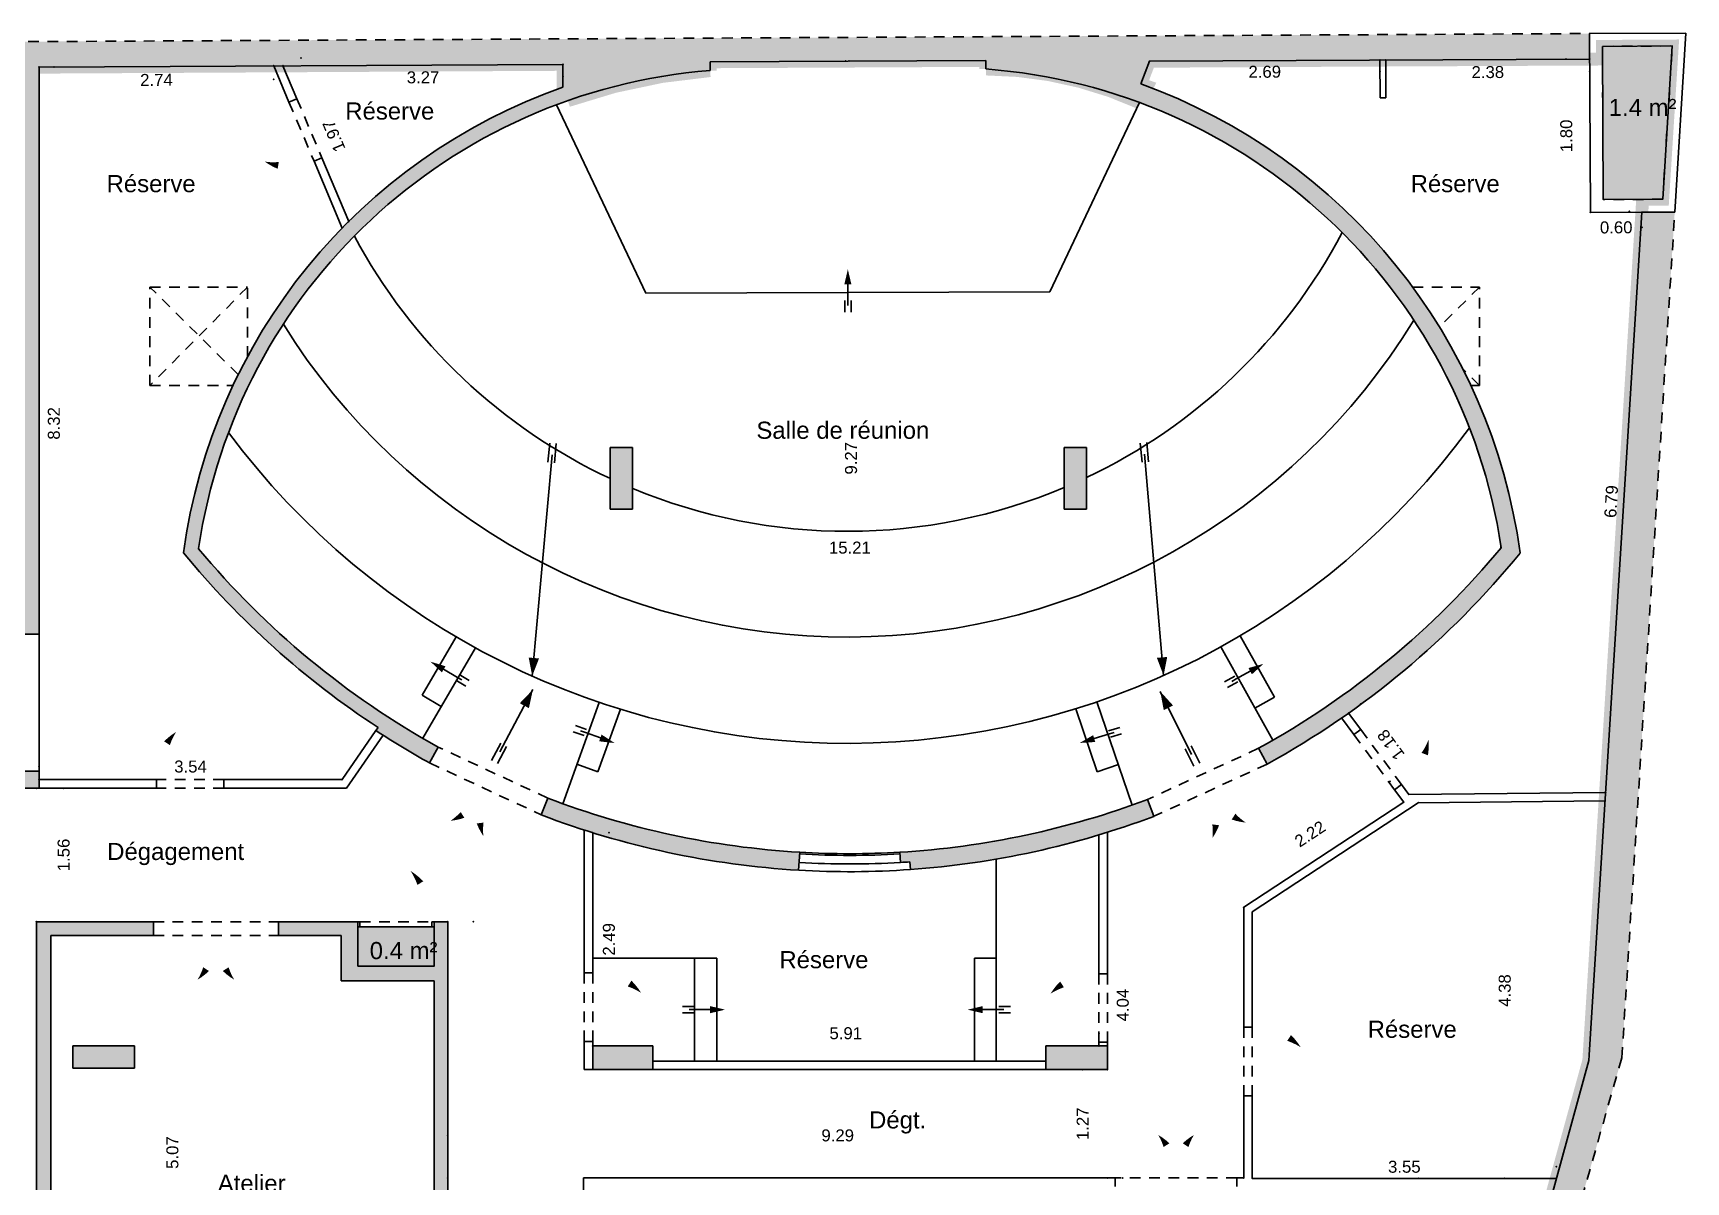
# Model space of a CAD drawing. Header units: metres. Extents: x 46.9 to 94.2, y 5.9 to 84.
# Drawn here: x 74.88 to 94.18, y 25.73 to 39.14 of the extents above; entities that cross this region are included whole.
import ezdxf
from ezdxf.enums import TextEntityAlignment as Align

# ---------------------------------------------------------------- set-up
doc = ezdxf.new("R2010")
doc.units = ezdxf.units.M
doc.header["$PDSIZE"] = 0.02
for name, pattern in [('AXES', [2, 1.25, -0.25, 0.25, -0.25]), ('CACHE2', [0.1875, 0.125, -0.0625]), ('CONTINU', [0])]:
    doc.linetypes.add(name, pattern=pattern)
for name, color, linetype in [('GEX_BAT_cloison', 2, 'Continuous'), ('GEX_BAT_escalier_rampe', 6, 'Continuous'), ('GEX_BAT_fenetre', 4, 'CONTINU'), ('GEX_BAT_fenetre_de_toit', 3, 'Continuous'), ('GEX_BAT_gaine_tremie', 13, 'Continuous'), ('GEX_BAT_linteau_cloison', 3, 'CACHE2'), ('GEX_BAT_linteau_mur', 6, 'CACHE2'), ('GEX_BAT_mur', 1, 'Continuous'), ('GEX_BAT_mur_bas', 150, 'Continuous'), ('GEX_EDS_sdp_2-tremie_su', 7, 'Continuous'), ('GEX_EDS_sdp_7-LT_su', 7, 'Continuous'), ('GEX_MEP_txt_cot_plani', 30, 'Continuous'), ('GEX_MEP_txt_designation', 7, 'Continuous')]:
    doc.layers.add(name, color=color, linetype=linetype)
for name, color, linetype, true_color in [('GEX_EDS_sdp_1-SDP', 1, 'AXES', 0xff0000), ('GEX_EDS_sdp_2-tremie', 7, 'Continuous', 0xffff7f), ('GEX_EDS_sdp_7-LT', 150, 'Continuous', 0x007fff), ('GEX_MEP_mur_pochage', 7, 'Continuous', 0x999999), ('GEX_MEP_ouvrant_porte', 9, 'Continuous', 0x808080)]:
    doc.layers.add(name, color=color, linetype=linetype, true_color=true_color)
doc.styles.add('Cota100', font='swissl.ttf', dxfattribs={"height": 0.14})
doc.styles.add('Désignation', font='swissl.ttf', dxfattribs={"height": 0.2})
doc.styles.add('SURF', font='swissl.ttf')
doc.dimstyles.new('00SCP', dxfattribs={"dimtxt": 0.2, "dimasz": 0.1, "dimexe": 1.25, "dimexo": 0.625, "dimgap": 0.05, "dimtad": 0, "dimzin": 0, "dimdsep": 46, "dimtxsty": 'Cota100', "dimblk": 'NONE', "dimcen": 0, "dimse1": 1, "dimse2": 1, "dimsd1": 1, "dimsd2": 1, "dimclrd": 256, "dimclrt": 256, "dimaunit": 2, "dimazin": 0, "dimtfac": 1, "dimtofl": 0, "dimtmove": 0, "dimatfit": 3, "dimldrblk": 'NONE', "dimfxl": 1, "dimlwd": -1, "dimarcsym": 0})

# ---------------------------------------------------------------- blocks, each defined once
blk = doc.blocks.new('F_marche')
at = {"layer": 'GEX_BAT_escalier_rampe'}
for p, q in [((-0.038, -0.093), (-0.038, -0.229)), ((0.038, -0.093), (0.038, -0.229))]:
    blk.add_line(p, q, dxfattribs=at)
blk.add_lwpolyline([(0, 0.093, 0.0832, 0, 0), (0, 0.27, 0, 0, 0)], format="xyseb", dxfattribs=at)
blk.add_lwpolyline([(0, 0.093), (0, -0.093), (0, -0.152)], dxfattribs=at)
blk = doc.blocks.new('*D52')
at = {"color": 0, "transparency": 16777216}
for p in [(79.724, 28.768), (80.022, 28.768), (79.724, 17.587)]:
    blk.add_point(p, dxfattribs=at)
at = {"layer": 'GEX_MEP_txt_cot_plani', "transparency": 16777216, "insert": (80.022, 23.177), "char_height": 0.14, "attachment_point": 5, "rotation": 89.9999, "style": 'Cota100'}
blk.add_mtext('11.18', dxfattribs=at)
blk = doc.blocks.new('_None')
blk = doc.blocks.new('*D59')
at = {"color": 0, "transparency": 16777216}
for p in [(92.668, 25.907), (89.118, 25.772), (92.668, 25.772)]:
    blk.add_point(p, dxfattribs=at)
at = {"layer": 'GEX_MEP_txt_cot_plani', "transparency": 16777216, "insert": (90.893, 25.907), "char_height": 0.14, "attachment_point": 5, "rotation": 359.9999, "style": 'Cota100'}
blk.add_mtext('3.55', dxfattribs=at)
blk = doc.blocks.new('*D60')
at = {"color": 0, "transparency": 16777216}
for p in [(90.385, 31.31), (90.243, 31.205), (90.944, 30.256)]:
    blk.add_point(p, dxfattribs=at)
at = {"layer": 'GEX_MEP_txt_cot_plani', "transparency": 16777216, "insert": (90.736, 30.835), "char_height": 0.14, "attachment_point": 5, "rotation": 126.4216, "style": 'Cota100'}
blk.add_mtext('1.18', dxfattribs=at)
blk = doc.blocks.new('*D61')
at = {"color": 0, "transparency": 16777216}
for p in [(93.521, 37.062), (93.666, 37.053), (93.243, 30.279)]:
    blk.add_point(p, dxfattribs=at)
at = {"layer": 'GEX_MEP_txt_cot_plani', "transparency": 16777216, "insert": (93.309, 33.675), "char_height": 0.14, "attachment_point": 5, "rotation": 86.4213, "style": 'Cota100'}
blk.add_mtext('6.79', dxfattribs=at)
blk = doc.blocks.new('*D62')
at = {"color": 0, "transparency": 16777216}
for p in [(90.727, 30.409), (90.887, 30.165), (89.018, 28.937)]:
    blk.add_point(p, dxfattribs=at)
at = {"layer": 'GEX_MEP_txt_cot_plani', "transparency": 16777216, "insert": (89.792, 29.795), "char_height": 0.14, "attachment_point": 5, "rotation": 33.3071, "style": 'Cota100'}
blk.add_mtext('2.22', dxfattribs=at)
blk = doc.blocks.new('*D63')
at = {"color": 0, "transparency": 16777216}
for p in [(87.426, 29.813), (87.426, 25.777), (87.606, 25.777)]:
    blk.add_point(p, dxfattribs=at)
at = {"layer": 'GEX_MEP_txt_cot_plani', "transparency": 16777216, "insert": (87.606, 27.795), "char_height": 0.14, "attachment_point": 5, "rotation": 89.9999, "style": 'Cota100'}
blk.add_mtext('4.04', dxfattribs=at)
blk = doc.blocks.new('*D64')
at = {"color": 0, "transparency": 16777216}
for p in [(79.724, 26.273), (79.724, 25.777), (89.018, 25.777)]:
    blk.add_point(p, dxfattribs=at)
at = {"layer": 'GEX_MEP_txt_cot_plani', "transparency": 16777216, "insert": (84.277, 26.273), "char_height": 0.14, "attachment_point": 5, "rotation": 359.9999, "style": 'Cota100'}
blk.add_mtext('9.29', dxfattribs=at)
blk = doc.blocks.new('*D65')
at = {"color": 0, "transparency": 16777216}
for p in [(87.326, 27.466), (81.416, 27.318), (87.326, 27.318)]:
    blk.add_point(p, dxfattribs=at)
at = {"layer": 'GEX_MEP_txt_cot_plani', "transparency": 16777216, "insert": (84.371, 27.466), "char_height": 0.14, "attachment_point": 5, "rotation": 359.9999, "style": 'Cota100'}
blk.add_mtext('5.91', dxfattribs=at)
blk = doc.blocks.new('*D66')
at = {"color": 0, "transparency": 16777216}
for p in [(81.416, 29.809), (81.606, 29.809), (81.416, 27.318)]:
    blk.add_point(p, dxfattribs=at)
at = {"layer": 'GEX_MEP_txt_cot_plani', "transparency": 16777216, "insert": (81.606, 28.563), "char_height": 0.14, "attachment_point": 5, "rotation": 89.9999, "style": 'Cota100'}
blk.add_mtext('2.49', dxfattribs=at)
blk = doc.blocks.new('*D67')
at = {"color": 0, "transparency": 16777216}
for p in [(84.37, 38.817), (84.409, 38.817), (84.418, 29.544)]:
    blk.add_point(p, dxfattribs=at)
at = {"layer": 'GEX_MEP_txt_cot_plani', "transparency": 16777216, "insert": (84.433, 34.18), "char_height": 0.14, "attachment_point": 5, "rotation": 90.2966, "style": 'Cota100'}
blk.add_mtext('9.27', dxfattribs=at)
blk = doc.blocks.new('*D68')
at = {"color": 0, "transparency": 16777216}
for p in [(76.814, 33.124), (92.023, 33.142), (92.023, 33.136)]:
    blk.add_point(p, dxfattribs=at)
at = {"layer": 'GEX_MEP_txt_cot_plani', "transparency": 16777216, "insert": (84.419, 33.136), "char_height": 0.14, "attachment_point": 5, "rotation": 0.0426, "style": 'Cota100'}
blk.add_mtext('15.21', dxfattribs=at)
blk = doc.blocks.new('*D69')
at = {"color": 0, "transparency": 16777216}
for p in [(74.951, 30.58), (74.951, 30.427), (78.489, 30.428)]:
    blk.add_point(p, dxfattribs=at)
at = {"layer": 'GEX_MEP_txt_cot_plani', "transparency": 16777216, "insert": (76.72, 30.58), "char_height": 0.14, "attachment_point": 5, "rotation": 0.0075, "style": 'Cota100'}
blk.add_mtext('3.54', dxfattribs=at)
blk = doc.blocks.new('*D70')
at = {"color": 0, "transparency": 16777216}
for p in [(74.951, 38.748), (75.125, 38.748), (74.951, 30.427)]:
    blk.add_point(p, dxfattribs=at)
at = {"layer": 'GEX_MEP_txt_cot_plani', "transparency": 16777216, "insert": (75.125, 34.587), "char_height": 0.14, "attachment_point": 5, "rotation": 89.9999, "style": 'Cota100'}
blk.add_mtext('8.32', dxfattribs=at)
blk = doc.blocks.new('*D122')
at = {"color": 0, "transparency": 16777216}
for p in [(77.799, 38.762), (81.069, 38.779), (81.07, 38.636)]:
    blk.add_point(p, dxfattribs=at)
at = {"layer": 'GEX_MEP_txt_cot_plani', "transparency": 16777216, "insert": (79.435, 38.627), "char_height": 0.14, "attachment_point": 5, "rotation": 0.2966, "style": 'Cota100'}
blk.add_mtext('3.27', dxfattribs=at)
blk = doc.blocks.new('*D123')
at = {"color": 0, "transparency": 16777216}
for p in [(78.011, 38.852), (77.799, 38.762), (78.567, 36.944)]:
    blk.add_point(p, dxfattribs=at)
at = {"layer": 'GEX_MEP_txt_cot_plani', "transparency": 16777216, "insert": (78.395, 37.943), "char_height": 0.14, "attachment_point": 5, "rotation": 112.897, "style": 'Cota100'}
blk.add_mtext('1.97', dxfattribs=at)
blk = doc.blocks.new('*D124')
at = {"color": 0, "transparency": 16777216}
for p in [(74.921, 30.328), (75.239, 30.328), (74.921, 28.768)]:
    blk.add_point(p, dxfattribs=at)
at = {"layer": 'GEX_MEP_txt_cot_plani', "transparency": 16777216, "insert": (75.239, 29.548), "char_height": 0.14, "attachment_point": 5, "rotation": 89.9999, "style": 'Cota100'}
blk.add_mtext('1.56', dxfattribs=at)
blk = doc.blocks.new('*D125')
at = {"color": 0, "transparency": 16777216}
for p in [(74.951, 38.748), (77.691, 38.762), (77.692, 38.605)]:
    blk.add_point(p, dxfattribs=at)
at = {"layer": 'GEX_MEP_txt_cot_plani', "transparency": 16777216, "insert": (76.322, 38.598), "char_height": 0.14, "attachment_point": 5, "rotation": 0.2966, "style": 'Cota100'}
blk.add_mtext('2.74', dxfattribs=at)
blk = doc.blocks.new('*D126')
at = {"color": 0, "transparency": 16777216}
for p in [(87.917, 38.815), (90.607, 38.829), (90.608, 38.699)]:
    blk.add_point(p, dxfattribs=at)
at = {"layer": 'GEX_MEP_txt_cot_plani', "transparency": 16777216, "insert": (89.263, 38.692), "char_height": 0.14, "attachment_point": 5, "rotation": 0.2966, "style": 'Cota100'}
blk.add_mtext('2.69', dxfattribs=at)
blk = doc.blocks.new('*D127')
at = {"color": 0, "transparency": 16777216}
for p in [(90.677, 38.829), (93.057, 38.841), (93.058, 38.694)]:
    blk.add_point(p, dxfattribs=at)
at = {"layer": 'GEX_MEP_txt_cot_plani', "transparency": 16777216, "insert": (91.868, 38.688), "char_height": 0.14, "attachment_point": 5, "rotation": 0.2966, "style": 'Cota100'}
blk.add_mtext('2.38', dxfattribs=at)
blk = doc.blocks.new('*D128')
at = {"color": 0, "transparency": 16777216}
for p in [(92.78, 38.84), (93.057, 38.841), (93.066, 37.05)]:
    blk.add_point(p, dxfattribs=at)
at = {"layer": 'GEX_MEP_txt_cot_plani', "transparency": 16777216, "insert": (92.785, 37.944), "char_height": 0.14, "attachment_point": 5, "rotation": 90.2966, "style": 'Cota100'}
blk.add_mtext('1.80', dxfattribs=at)
blk = doc.blocks.new('*D129')
at = {"color": 0, "transparency": 16777216}
for p in [(93.066, 37.05), (93.666, 37.053), (93.667, 36.877)]:
    blk.add_point(p, dxfattribs=at)
at = {"layer": 'GEX_MEP_txt_cot_plani', "transparency": 16777216, "insert": (93.367, 36.875), "char_height": 0.14, "attachment_point": 5, "rotation": 0.2966, "style": 'Cota100'}
blk.add_mtext('0.60', dxfattribs=at)
blk = doc.blocks.new('*D130')
at = {"color": 0, "transparency": 16777216}
for p in [(91.056, 30.157), (91.056, 25.772), (92.066, 25.772)]:
    blk.add_point(p, dxfattribs=at)
at = {"layer": 'GEX_MEP_txt_cot_plani', "transparency": 16777216, "insert": (92.066, 27.965), "char_height": 0.14, "attachment_point": 5, "rotation": 89.9999, "style": 'Cota100'}
blk.add_mtext('4.38', dxfattribs=at)
blk = doc.blocks.new('*D131')
at = {"color": 0, "transparency": 16777216}
for p in [(87.137, 27.042), (87.425, 27.042), (87.425, 25.777)]:
    blk.add_point(p, dxfattribs=at)
at = {"layer": 'GEX_MEP_txt_cot_plani', "transparency": 16777216, "insert": (87.137, 26.41), "char_height": 0.14, "attachment_point": 5, "rotation": 89.9999, "style": 'Cota100'}
blk.add_mtext('1.27', dxfattribs=at)
blk = doc.blocks.new('*D132')
at = {"color": 0, "transparency": 16777216}
for p in [(76.286, 28.608), (76.286, 23.538), (76.509, 23.538)]:
    blk.add_point(p, dxfattribs=at)
at = {"layer": 'GEX_MEP_txt_cot_plani', "transparency": 16777216, "insert": (76.509, 26.073), "char_height": 0.14, "attachment_point": 5, "rotation": 89.9999, "style": 'Cota100'}
blk.add_mtext('5.07', dxfattribs=at)

msp = doc.modelspace()

# ---------------------------------------------------------------- hatches: boundary and pattern name
at = {"layer": 'GEX_EDS_sdp_2-tremie'}
msp.add_hatch(color=256, dxfattribs=at).paths.add_polyline_path([(93.206, 38.989), (94.022, 38.994), (93.91, 37.204), (93.215, 37.2)])
at = {"layer": 'GEX_EDS_sdp_7-LT'}
msp.add_hatch(color=256, dxfattribs=at).paths.add_polyline_path([(78.674, 28.248), (79.564, 28.248), (79.564, 28.708), (78.674, 28.708)])
at = {"layer": 'GEX_MEP_mur_pochage'}
for points in [[(81.069, 38.779), (81.069, 38.512, 0.281448), (76.639, 33.075, 0.076302), (78.91, 31.037), (78.885, 31.001, 0.018049), (79.509, 30.624), (79.611, 30.808, -0.092594), (76.814, 33.124, -0.349872), (82.787, 38.706), (82.787, 38.809), (86.007, 38.825), (86.007, 38.725, -0.349816), (92.023, 33.136, -0.093692), (89.192, 30.794), (89.293, 30.61, 0.096029), (92.244, 33.074, 0.279239), (87.816, 38.55), (87.917, 38.815), (93.057, 38.841), (93.055, 39.139), (67.626, 39.007), (67.627, 38.816), (49.362, 38.621), (49.362, 38.431), (49.752, 38.431), (49.752, 38.462), (54.803, 38.516), (54.803, 38.253), (55.013, 38.253), (55.013, 38.496), (67.831, 38.633), (67.83, 38.824), (74.546, 38.859), (74.546, 32.327), (55.013, 32.327), (55.013, 32.605), (54.784, 32.605), (54.784, 32.053), (57.779, 32.102), (57.779, 32.127), (68.661, 32.127), (73.166, 32.127), (73.166, 30.527), (72.344, 30.527), (72.344, 30.377), (73.166, 30.377), (73.166, 30.298), (73.331, 30.298), (73.331, 30.328), (73.731, 30.328), (73.731, 30.527), (73.441, 30.527), (73.441, 32.127), (74.951, 32.127), (74.951, 38.748)], [(93.047, 27.148), (91.828, 22.722), (91.828, 21.882), (89.018, 21.882), (89.018, 21.657), (91.828, 21.657), (91.828, 19.497), (89.838, 19.497), (89.838, 20.567), (89.642, 20.567), (89.642, 19.262), (91.862, 19.262), (91.862, 16.516), (91.862, 8.48), (92.158, 8.485), (92.158, 22.722), (93.433, 27.179), (94.05, 37.053), (93.666, 37.053)], [(81.882, 34.306), (81.622, 34.306), (81.622, 33.586), (81.882, 33.586)], [(86.922, 33.586), (87.182, 33.586), (87.182, 34.306), (86.922, 34.306)], [(74.561, 30.527), (74.561, 30.328), (74.951, 30.328), (74.951, 30.527)], [(80.891, 30.212), (80.816, 30.016, 0.076527), (83.821, 29.371), (83.833, 29.581, -0.076527)], [(85.003, 29.581), (85.011, 29.461, 0.00272), (85.119, 29.468), (85.126, 29.379, 0.072403), (87.969, 30), (87.895, 30.196, -0.075138)], [(76.286, 28.608), (76.286, 28.768), (74.921, 28.768), (74.921, 17.587), (76.714, 17.587), (76.714, 17.747), (76.074, 17.747), (76.074, 17.864), (75.367, 17.864), (75.367, 17.747), (75.091, 17.747), (75.091, 20.247), (79.564, 20.247), (79.564, 18.277), (78.494, 18.277), (78.494, 17.747), (77.644, 17.747), (77.644, 17.587), (78.654, 17.587), (78.654, 18.117), (79.564, 18.117), (79.564, 17.587), (79.724, 17.587), (79.724, 21.841), (79.564, 21.841), (79.564, 20.388), (75.091, 20.388), (75.091, 23.398), (79.564, 23.398), (79.564, 22.781), (79.724, 22.781), (79.724, 28.768), (79.564, 28.768), (79.564, 28.248), (78.674, 28.248), (78.674, 28.768), (77.746, 28.768), (77.746, 28.608), (78.481, 28.608), (78.481, 28.078), (79.564, 28.078), (79.564, 23.538), (75.091, 23.538), (75.091, 28.608)], [(76.067, 27.058), (76.067, 27.318), (75.347, 27.318), (75.347, 27.058)], [(81.416, 27.318), (81.416, 27.042), (82.118, 27.042), (82.118, 27.318)], [(87.426, 27.042), (87.426, 27.318), (86.708, 27.318), (86.708, 27.042)]]:
    msp.add_hatch(color=256, dxfattribs=at).paths.add_polyline_path(points)

# ---------------------------------------------------------------- linework, layer by layer
at = {"layer": 'GEX_BAT_cloison'}
for p, q in [((90.609, 38.389), (90.607, 38.829)), ((90.679, 38.389), (90.677, 38.829)), ((77.691, 38.762), (77.87, 38.338)), ((77.799, 38.762), (77.962, 38.377)), ((77.87, 38.338), (77.962, 38.377)), ((90.609, 38.389), (90.679, 38.389)), ((78.162, 37.647), (78.254, 37.686)), ((78.162, 37.647), (78.491, 36.868)), ((78.254, 37.686), (78.567, 36.944)), ((74.951, 30.527), (74.951, 32.127)), ((90.161, 31.148), (90.305, 30.954)), ((90.243, 31.205), (90.385, 31.013)), ((78.885, 31.001), (78.489, 30.428)), ((78.969, 30.947), (78.541, 30.328)), ((90.305, 30.954), (90.385, 31.013)), ((74.951, 30.428), (76.321, 30.428)), ((74.951, 30.328), (76.321, 30.328)), ((76.321, 30.328), (76.321, 30.428)), ((77.111, 30.328), (77.111, 30.428)), ((77.111, 30.428), (78.489, 30.428)), ((77.111, 30.328), (78.541, 30.328)), ((90.78, 30.31), (90.86, 30.37)), ((90.78, 30.31), (90.887, 30.165)), ((90.86, 30.37), (90.944, 30.256)), ((90.887, 30.165), (89.018, 28.937)), ((91.056, 30.157), (89.118, 28.883)), ((90.944, 30.256), (93.243, 30.279)), ((91.056, 30.157), (93.236, 30.179)), ((81.316, 29.84), (81.316, 28.172)), ((81.416, 29.809), (81.416, 28.172)), ((87.326, 29.782), (87.326, 28.162)), ((87.426, 29.813), (87.426, 28.162)), ((78.696, 28.768), (78.674, 28.768)), ((78.696, 28.768), (78.696, 28.708)), ((79.536, 28.768), (79.536, 28.708)), ((79.564, 28.768), (79.536, 28.768)), ((89.018, 27.537), (89.018, 28.937)), ((89.118, 27.537), (89.118, 28.883)), ((78.696, 28.708), (78.674, 28.708)), ((79.564, 28.708), (79.536, 28.708)), ((81.316, 28.172), (81.416, 28.172)), ((87.426, 28.162), (87.326, 28.162)), ((89.018, 27.537), (89.118, 27.537)), ((81.316, 27.372), (81.416, 27.372)), ((81.316, 27.372), (81.316, 27.042)), ((81.416, 27.372), (81.416, 27.318)), ((87.426, 27.362), (87.326, 27.362)), ((87.326, 27.362), (87.326, 27.318)), ((87.426, 27.362), (87.426, 27.318)), ((81.316, 27.042), (81.416, 27.042)), ((82.118, 27.142), (86.708, 27.142)), ((82.118, 27.042), (86.708, 27.042)), ((89.018, 25.777), (89.018, 26.737)), ((89.018, 26.737), (89.118, 26.737)), ((89.118, 25.772), (89.118, 26.737)), ((81.307, 25.777), (81.307, 25.584)), ((81.307, 25.777), (87.518, 25.777)), ((87.518, 25.677), (87.518, 25.777)), ((88.938, 25.677), (88.938, 25.777)), ((88.938, 25.777), (89.018, 25.777)), ((92.668, 25.772), (89.118, 25.772))]:
    msp.add_line(p, q, dxfattribs=at)
at = {"layer": 'GEX_BAT_escalier_rampe'}
for p, q in [((82.038, 36.109), (80.992, 38.306)), ((82.038, 36.109), (86.754, 36.124)), ((80.894, 34.133), (80.914, 34.357)), ((87.83, 34.134), (87.81, 34.358)), ((87.907, 34.14), (87.888, 34.365)), ((80.71, 31.637), (80.941, 34.22)), ((80.971, 34.126), (80.991, 34.351)), ((88.082, 31.643), (87.861, 34.228)), ((79.821, 32.095), (79.423, 31.413)), ((89.376, 31.39), (88.978, 32.108)), ((80.047, 31.967), (79.431, 30.91)), ((89.357, 30.887), (88.752, 31.979)), ((80.718, 31.479), (80.333, 30.754)), ((79.648, 31.282), (79.423, 31.413)), ((81.492, 31.33), (81.066, 30.147)), ((87.716, 30.131), (87.304, 31.336)), ((88.043, 31.458), (88.409, 30.723)), ((89.149, 31.264), (89.376, 31.39)), ((81.739, 31.25), (81.477, 30.52)), ((87.308, 30.52), (87.057, 31.255)), ((80.342, 30.852), (80.236, 30.653)), ((80.41, 30.816), (80.305, 30.617)), ((88.334, 30.787), (88.434, 30.585)), ((88.403, 30.822), (88.504, 30.62)), ((81.232, 30.608), (81.477, 30.52)), ((87.554, 30.604), (87.308, 30.52)), ((86.126, 29.49), (86.126, 27.142)), ((81.416, 28.342), (82.866, 28.342)), ((82.606, 28.342), (82.606, 27.142)), ((82.866, 28.342), (82.866, 27.142)), ((85.876, 28.342), (86.126, 28.342)), ((85.876, 28.342), (85.876, 27.142))]:
    msp.add_line(p, q, dxfattribs=at)
msp.add_lwpolyline([(86.754, 36.124), (87.802, 38.332)], dxfattribs=at)
for points in [[(80.729, 31.848, 0.121, 0, 0), (80.71, 31.637, 0, 0, 0)], [(88.064, 31.855, 0.121, 0, 0), (88.082, 31.643, 0, 0, 0)], [(80.618, 31.291, 0.121, 0, 0), (80.718, 31.479, 0, 0, 0)], [(88.138, 31.267, 0.121, 0, 0), (88.043, 31.458, 0, 0, 0)]]:
    msp.add_lwpolyline(points, format="xyseb", dxfattribs=at)
for radius, start, end in [(6.529, 208.1709, 244.9361), (6.529, 295.3302, 332.2405), (7.763, 211.9845, 328.431), (9.005, 216.6595, 323.7698), (6.529, 247.4301, 292.831)]:
    msp.add_arc((84.389, 39.856), radius, start, end, dxfattribs=at)
at = {"layer": 'GEX_BAT_fenetre'}
for radius in [9.911, 10.011]:
    msp.add_arc((84.414, 39.454), radius, 266.6349, 273.4166, dxfattribs=at)
at = {"layer": 'GEX_BAT_fenetre_de_toit', "linetype": 'CACHE2'}
for p, q in [((76.245, 36.179), (77.385, 36.179)), ((77.385, 36.179), (76.245, 35.029)), ((77.278, 35.157), (76.245, 36.179)), ((76.245, 35.029), (76.245, 36.179)), ((77.385, 35.365), (77.385, 36.179)), ((90.989, 36.179), (91.77, 36.179)), ((91.77, 36.179), (91.303, 35.712)), ((91.77, 35.029), (91.77, 36.179)), ((91.77, 35.029), (91.575, 35.225)), ((76.245, 35.029), (77.216, 35.029)), ((91.67, 35.029), (91.77, 35.029))]:
    msp.add_line(p, q, dxfattribs=at)
at = {"layer": 'GEX_BAT_gaine_tremie'}
for p, q in [((93.055, 39.139), (94.181, 39.145)), ((93.066, 37.05), (93.055, 39.139)), ((94.051, 37.055), (94.181, 39.145)), ((94.051, 37.055), (93.066, 37.05))]:
    msp.add_line(p, q, dxfattribs=at)
at = {"layer": 'GEX_BAT_gaine_tremie', "linetype": 'CACHE2'}
for p, q in [((93.206, 38.989), (94.022, 38.994)), ((93.215, 37.2), (93.206, 38.989)), ((93.91, 37.204), (94.022, 38.994)), ((93.91, 37.204), (93.215, 37.2))]:
    msp.add_line(p, q, dxfattribs=at)
at = {"layer": 'GEX_BAT_linteau_cloison'}
for p, q in [((77.87, 38.338), (78.162, 37.647)), ((77.962, 38.377), (78.254, 37.686)), ((90.305, 30.954), (90.78, 30.31)), ((90.385, 31.013), (90.86, 30.37)), ((77.111, 30.428), (76.321, 30.428)), ((77.111, 30.328), (76.321, 30.328)), ((78.696, 28.768), (79.536, 28.768)), ((78.696, 28.708), (79.536, 28.708)), ((81.316, 27.372), (81.316, 28.172)), ((81.416, 27.372), (81.416, 28.172)), ((87.326, 27.362), (87.326, 28.162)), ((87.426, 27.362), (87.426, 28.162)), ((89.018, 26.737), (89.018, 27.537)), ((89.118, 26.737), (89.118, 27.537)), ((88.938, 25.777), (87.518, 25.777))]:
    msp.add_line(p, q, dxfattribs=at)
at = {"layer": 'GEX_BAT_linteau_mur'}
for p, q in [((80.891, 30.212), (79.611, 30.808)), ((89.192, 30.794), (87.895, 30.196)), ((79.509, 30.624), (80.816, 30.016)), ((89.293, 30.61), (87.969, 30)), ((76.286, 28.768), (77.746, 28.768)), ((76.286, 28.608), (77.746, 28.608))]:
    msp.add_line(p, q, dxfattribs=at)
at = {"layer": 'GEX_BAT_mur', "linetype": 'CACHE2'}
for p, q in [((67.626, 39.007), (93.055, 39.139)), ((93.433, 27.179), (94.051, 37.055)), ((93.433, 27.179), (92.158, 22.722))]:
    msp.add_line(p, q, dxfattribs=at)
at = {"layer": 'GEX_BAT_mur'}
for p, q in [((93.057, 38.841), (93.055, 39.139)), ((82.787, 38.809), (86.007, 38.825)), ((82.787, 38.706), (82.787, 38.809)), ((86.007, 38.725), (86.007, 38.825)), ((87.917, 38.815), (87.816, 38.55)), ((87.917, 38.815), (93.057, 38.841)), ((74.951, 38.748), (81.069, 38.779)), ((74.951, 32.127), (74.951, 38.748)), ((81.069, 38.779), (81.069, 38.512)), ((93.047, 27.148), (93.666, 37.053)), ((93.666, 37.053), (94.05, 37.053)), ((81.622, 34.306), (81.882, 34.306)), ((81.622, 33.586), (81.622, 34.306)), ((81.882, 33.586), (81.882, 34.306)), ((86.922, 33.586), (86.922, 34.306)), ((86.922, 34.306), (87.182, 34.306)), ((87.182, 33.586), (87.182, 34.306)), ((81.622, 33.586), (81.882, 33.586)), ((86.922, 33.586), (87.182, 33.586)), ((73.441, 32.127), (74.951, 32.127)), ((78.91, 31.037), (78.885, 31.001)), ((79.611, 30.808), (79.509, 30.624)), ((89.192, 30.794), (89.293, 30.61)), ((74.561, 30.527), (74.951, 30.527)), ((74.951, 30.328), (74.951, 30.527)), ((74.561, 30.328), (74.951, 30.328)), ((80.891, 30.212), (80.816, 30.016)), ((87.969, 30), (87.895, 30.196)), ((83.833, 29.581), (83.821, 29.371)), ((85.003, 29.581), (85.011, 29.461)), ((85.126, 29.379), (85.119, 29.468)), ((74.921, 17.587), (74.921, 28.768)), ((76.286, 28.768), (74.921, 28.768)), ((76.286, 28.768), (76.286, 28.608)), ((77.746, 28.768), (77.746, 28.608)), ((78.674, 28.768), (77.746, 28.768)), ((78.674, 28.768), (78.674, 28.248)), ((79.724, 28.768), (79.564, 28.768)), ((79.564, 28.768), (79.564, 28.248)), ((79.724, 28.768), (79.724, 22.781)), ((76.286, 28.608), (75.091, 28.608)), ((75.091, 23.538), (75.091, 28.608)), ((78.481, 28.608), (77.746, 28.608)), ((78.481, 28.078), (78.481, 28.608)), ((79.564, 28.248), (78.674, 28.248)), ((78.481, 28.078), (79.564, 28.078)), ((79.564, 28.078), (79.564, 23.538)), ((76.067, 27.318), (75.347, 27.318)), ((75.347, 27.058), (75.347, 27.318)), ((76.067, 27.058), (76.067, 27.318)), ((82.118, 27.318), (81.416, 27.318)), ((81.416, 27.318), (81.416, 27.042)), ((82.118, 27.042), (82.118, 27.318)), ((86.708, 27.042), (86.708, 27.318)), ((86.708, 27.318), (87.426, 27.318)), ((87.426, 27.318), (87.426, 27.042)), ((76.067, 27.058), (75.347, 27.058)), ((81.416, 27.042), (82.118, 27.042)), ((86.708, 27.042), (87.426, 27.042)), ((93.047, 27.148), (91.828, 22.722))]:
    msp.add_line(p, q, dxfattribs=at)
for centre, radius, start, end in [((83.301, 32.17), 6.557, 94.4934, 171.6274), ((85.51, 32.157), 6.587, 8.5467, 85.6692), ((83.301, 32.17), 6.724, 109.3852, 172.2618), ((85.51, 32.157), 6.797, 7.7538, 70.161), ((84.414, 39.454), 10.057, 219.3674, 236.8206), ((84.414, 39.454), 9.891, 219.7897, 240.9504), ((84.414, 39.454), 9.891, 298.8854, 320.2955), ((84.414, 39.454), 10.101, 298.8854, 320.8263), ((84.414, 39.454), 10.101, 236.8142, 240.9504), ((84.414, 39.454), 9.891, 249.1303, 266.6349), ((84.414, 39.454), 9.891, 273.4166, 290.6046), ((84.414, 39.454), 10.101, 249.1303, 266.6349), ((84.414, 39.454), 10.101, 274.04, 290.6046), ((84.414, 39.454), 10.011, 273.4166, 274.04)]:
    msp.add_arc(centre, radius, start, end, dxfattribs=at)
at = {"layer": 'GEX_BAT_mur_bas'}
for radius, end in [(9.891, 273.4166), (10.101, 274.04)]:
    msp.add_arc((84.414, 39.454), radius, 266.6349, end, dxfattribs=at)
at = {"layer": 'GEX_EDS_sdp_1-SDP', "const_width": 0.15, "flags": 128}
msp.add_lwpolyline([(93.047, 27.148), (93.676, 37.204), (93.91, 37.204), (94.022, 38.994), (93.206, 38.989), (93.207, 38.841), (90.677, 38.829), (87.917, 38.815), (87.816, 38.55), (87.893, 38.522), (87.802, 38.332, 0.105487), (86.007, 38.725), (86.007, 38.825), (82.787, 38.809), (82.787, 38.706, 0.065069), (81.125, 38.355), (81.069, 38.512), (81.069, 38.779), (74.951, 38.746), (74.546, 38.746), (74.546, 38.859), (67.83, 38.824), (67.831, 38.633), (55.013, 38.496), (55.013, 32.327), (57.779, 32.327), (57.779, 32.127), (57.779, 30.485), (57.779, 30.191), (56.808, 30.191), (56.808, 28.78), (56.858, 28.78), (56.858, 28.725), (56.808, 28.725), (56.808, 26.76), (56.858, 26.76), (56.858, 26.705), (56.808, 26.705), (56.808, 24.635), (55.723, 24.635), (55.723, 20.322), (56.808, 20.322), (56.808, 20.277), (56.808, 18.241), (56.808, 17.939), (56.808, 16.001), (56.808, 14.052), (56.858, 14.052), (56.858, 13.997), (56.808, 13.997), (56.808, 12.042), (56.858, 12.042), (56.858, 11.987), (56.808, 11.987), (56.808, 10.022), (56.858, 10.022), (56.858, 9.967), (56.808, 9.967), (56.808, 8.31), (57.759, 8.314), (57.76, 8.054), (57.76, 6.414), (61.452, 6.432), (69.539, 6.469), (81.317, 6.524), (81.317, 6.623), (81.582, 6.624), (85.496, 6.643), (91.261, 6.67), (91.411, 6.67), (91.411, 6.528), (92.008, 6.53), (92.008, 8.33), (91.865, 8.33), (91.862, 8.48), (91.862, 19.262), (91.828, 19.262), (91.828, 19.497), (91.828, 22.722)], format="xyb", close=True, dxfattribs=at)
at = {"layer": 'GEX_EDS_sdp_2-tremie', "flags": 128}
msp.add_lwpolyline([(93.206, 38.989), (94.022, 38.994), (93.91, 37.204), (93.215, 37.2)], close=True, dxfattribs=at)
at = {"layer": 'GEX_EDS_sdp_7-LT'}
msp.add_lwpolyline([(78.674, 28.248), (79.564, 28.248), (79.564, 28.708), (78.674, 28.708)], close=True, dxfattribs=at)
at = {"layer": 'GEX_MEP_ouvrant_porte', "flags": 128}
for points in [[(77.87, 38.338, 0, 0, 0), (77.588, 37.643, 0, 0.08, 0.054328), (77.744, 37.599, 0, 0, 0.143039), (78.162, 37.647, 0, 0, 0.143039)], [(77.111, 30.428, 0, 0, 0), (76.553, 30.986, 0, 0.08, 0.054328), (76.445, 30.853, 0, 0, 0.143039), (76.321, 30.428, 0, 0, 0.143039)], [(90.86, 30.37, 0, 0, 0.143039), (91.132, 30.726, 0.08, 0, 0.054328), (91.176, 30.894, 0, 0, 0), (90.385, 31.013, 0, 0, 0)], [(80.163, 30.32, 0, 0, -0.143039), (79.896, 30.016, 0.08, 0, -0.054328), (79.756, 29.947, 0, 0, 0), (79.509, 30.624, 0, 0, 0)], [(88.631, 30.305, 0, 0, 0.143039), (88.899, 29.996, 0.08, 0, 0.054328), (89.041, 29.926, 0, 0, 0), (89.293, 30.61, 0, 0, 0)], [(80.163, 30.32, 0, 0, 0.143039), (80.102, 29.921, 0.08, 0, 0.054328), (80.139, 29.769, 0, 0, 0), (80.816, 30.016, 0, 0, 0)], [(88.631, 30.305, 0, 0, -0.143039), (88.691, 29.9, 0.08, 0, -0.054328), (88.653, 29.747, 0, 0, 0), (87.969, 30, 0, 0, 0)], [(79.536, 28.768, 0, 0, 0.143039), (79.404, 29.22, 0.08, 0, 0.054328), (79.29, 29.362, 0, 0, 0), (78.696, 28.768, 0, 0, 0)], [(76.286, 28.608, 0, 0, 0), (76.803, 28.092, 0, 0.08, 0.054328), (76.902, 28.215, 0, 0, 0.143039), (77.016, 28.608, 0, 0, 0.143039)], [(77.746, 28.608, 0, 0, 0), (77.23, 28.092, 0, 0.08, -0.054328), (77.131, 28.215, 0, 0, -0.143039), (77.016, 28.608, 0, 0, -0.143039)], [(81.416, 27.372, 0, 0, 0), (81.982, 27.938, 0, 0.08, 0.054328), (81.847, 28.047, 0, 0, 0.143039), (81.416, 28.172, 0, 0, 0.143039)], [(87.326, 28.162, 0, 0, 0.143039), (86.896, 28.037, 0.08, 0, 0.054328), (86.761, 27.928, 0, 0, 0), (87.326, 27.362, 0, 0, 0)], [(89.118, 26.737, 0, 0, 0), (89.684, 27.303, 0, 0.08, 0.054328), (89.548, 27.412, 0, 0, 0.143039), (89.118, 27.537, 0, 0, 0.143039)], [(87.518, 25.777, 0, 0, 0), (88.02, 26.279, 0, 0.08, -0.054328), (88.116, 26.16, 0, 0, -0.143039), (88.228, 25.777, 0, 0, -0.143039)], [(88.938, 25.777, 0, 0, 0), (88.436, 26.279, 0, 0.08, 0.054328), (88.339, 26.16, 0, 0, 0.143039), (88.228, 25.777, 0, 0, 0.143039)]]:
    msp.add_lwpolyline(points, format="xyseb", dxfattribs=at)

# ---------------------------------------------------------------- block references
at = {"layer": 'GEX_BAT_escalier_rampe'}
for p, rotation in [((84.396, 36.116), 0.1781204266729222), ((79.756, 31.669), 59.75025390764105), ((89.012, 31.649), 298.9859594185154), ((81.418, 30.946), 250.2164533392611), ((87.361, 30.934), 106.8112854758975), ((82.693, 27.742), 269.9999424070974), ((86.064, 27.742), 89.99994240709744)]:
    msp.add_blockref('F_marche', p, dxfattribs=dict(at, rotation=rotation))

# ---------------------------------------------------------------- texts
at = {"layer": 'GEX_EDS_sdp_2-tremie_su', "style": 'SURF'}
msp.add_text('1.4 m²', height=0.2, dxfattribs=at).set_placement((93.675, 38.276), align=Align.MIDDLE_CENTER)
at = {"layer": 'GEX_EDS_sdp_7-LT_su', "style": 'SURF'}
msp.add_text('0.4 m²', height=0.2, dxfattribs=at).set_placement((79.208, 28.432), align=Align.MIDDLE_CENTER)
at = {"layer": 'GEX_MEP_txt_designation', "char_height": 0.2, "attachment_point": 5, "rotation": 359.9999, "style": 'Désignation'}
for s, insert, width in [('Réserve', (79.047, 38.233), 2.09511), ('Réserve', (76.26, 37.385), 2.09511), ('Réserve', (91.487, 37.385), 2.09511), ('Salle de réunion', (84.337, 34.506), 3.92178), ('Dégagement', (76.547, 29.559), 2.00178), ('Réserve', (84.116, 28.324), 2.09511), ('Réserve', (90.985, 27.512), 2.09511), ('Dégt.', (84.977, 26.425), 2.00178), ('Atelier', (77.434, 25.713), 2.00178)]:
    msp.add_mtext(s, dxfattribs=dict(at, insert=insert, width=width))

# ---------------------------------------------------------------- dimensions: what is measured, and where the dimension line sits
at = {"layer": 'GEX_MEP_txt_cot_plani'}
for p1, p2, distance, picture, middle in [((78.567, 36.944), (77.799, 38.762), -0.23, '*D123', (78.395, 37.943)), ((84.418, 29.544), (84.37, 38.817), -0.038, '*D67', (84.433, 34.18)), ((74.951, 30.427), (74.951, 38.748), -0.174, '*D70', (75.125, 34.587)), ((77.799, 38.762), (81.069, 38.779), -0.143, '*D122', (79.435, 38.627)), ((93.243, 30.279), (93.666, 37.053), 0.145, '*D61', (93.309, 33.675)), ((76.814, 33.124), (92.023, 33.136), 0.006, '*D68', (84.419, 33.136)), ((90.944, 30.256), (90.243, 31.205), -0.176, '*D60', (90.736, 30.835)), ((78.489, 30.428), (74.951, 30.427), -0.153, '*D69', (76.72, 30.58)), ((74.921, 28.768), (74.921, 30.328), -0.318, '*D124', (75.239, 29.548)), ((81.416, 27.318), (81.416, 29.809), -0.19, '*D66', (81.606, 28.563)), ((87.426, 29.813), (87.426, 25.777), 0.18, '*D63', (87.606, 27.795)), ((79.724, 17.587), (79.724, 28.768), -0.298, '*D52', (80.022, 23.177)), ((81.416, 27.318), (87.326, 27.318), 0.148, '*D65', (84.371, 27.466)), ((89.118, 25.772), (92.668, 25.772), 0.134, '*D59', (90.893, 25.907))]:
    dim = msp.add_aligned_dim(p1=p1, p2=p2, distance=distance, dimstyle='00SCP', override={"dimtxt": 0.14}, dxfattribs=at)
    dim.commit()
    dim.dimension.update_dxf_attribs({"geometry": picture, "text_midpoint": middle})
for p1, p2, distance, picture, middle in [((87.917, 38.815), (90.607, 38.829), -0.129, '*D126', (89.263, 38.692)), ((90.677, 38.829), (93.057, 38.841), -0.147, '*D127', (91.868, 38.688)), ((74.951, 38.748), (77.691, 38.762), -0.156, '*D125', (76.322, 38.598)), ((93.066, 37.05), (93.666, 37.053), -0.176, '*D129', (93.367, 36.875)), ((91.0562, 30.1571), (91.0562, 25.7724), 1.0094, '*D130', (92.0656, 27.9647)), ((76.286, 28.608), (76.286, 23.538), 0.223, '*D132', (76.509, 26.073)), ((87.424703191, 25.77739119), (87.424704463, 27.04239119), 0.287819511, '*D131', (87.136884316, 26.40989148))]:
    dim = msp.add_aligned_dim(p1=p1, p2=p2, distance=distance, dimstyle='00SCP', dxfattribs=at)
    dim.commit()
    dim.dimension.update_dxf_attribs({"geometry": picture, "text_midpoint": middle})
dim = msp.add_aligned_dim(p1=(93.066, 37.05), p2=(93.057, 38.841), distance=0.277, text='1.80', dimstyle='00SCP', dxfattribs=at)
dim.commit()
dim.dimension.update_dxf_attribs({"geometry": '*D128', "text_midpoint": (92.785, 37.944)})
dim = msp.add_aligned_dim(p1=(89.018, 28.937), p2=(90.887, 30.165), distance=0.291, text='2.22', dimstyle='00SCP', override={"dimtxt": 0.14}, dxfattribs=at)
dim.commit()
dim.dimension.update_dxf_attribs({"geometry": '*D62', "text_midpoint": (89.792, 29.795)})
dim = msp.add_linear_dim(base=(79.724, 26.273), p1=(89.018, 25.777), p2=(79.724, 25.777), angle=179.9999, dimstyle='00SCP', override={"dimtxt": 0.14}, dxfattribs=at)
dim.commit()
dim.dimension.update_dxf_attribs({"geometry": '*D64', "text_midpoint": (84.277, 26.273), "dimtype": 161})

doc.saveas('drawing.dxf')
